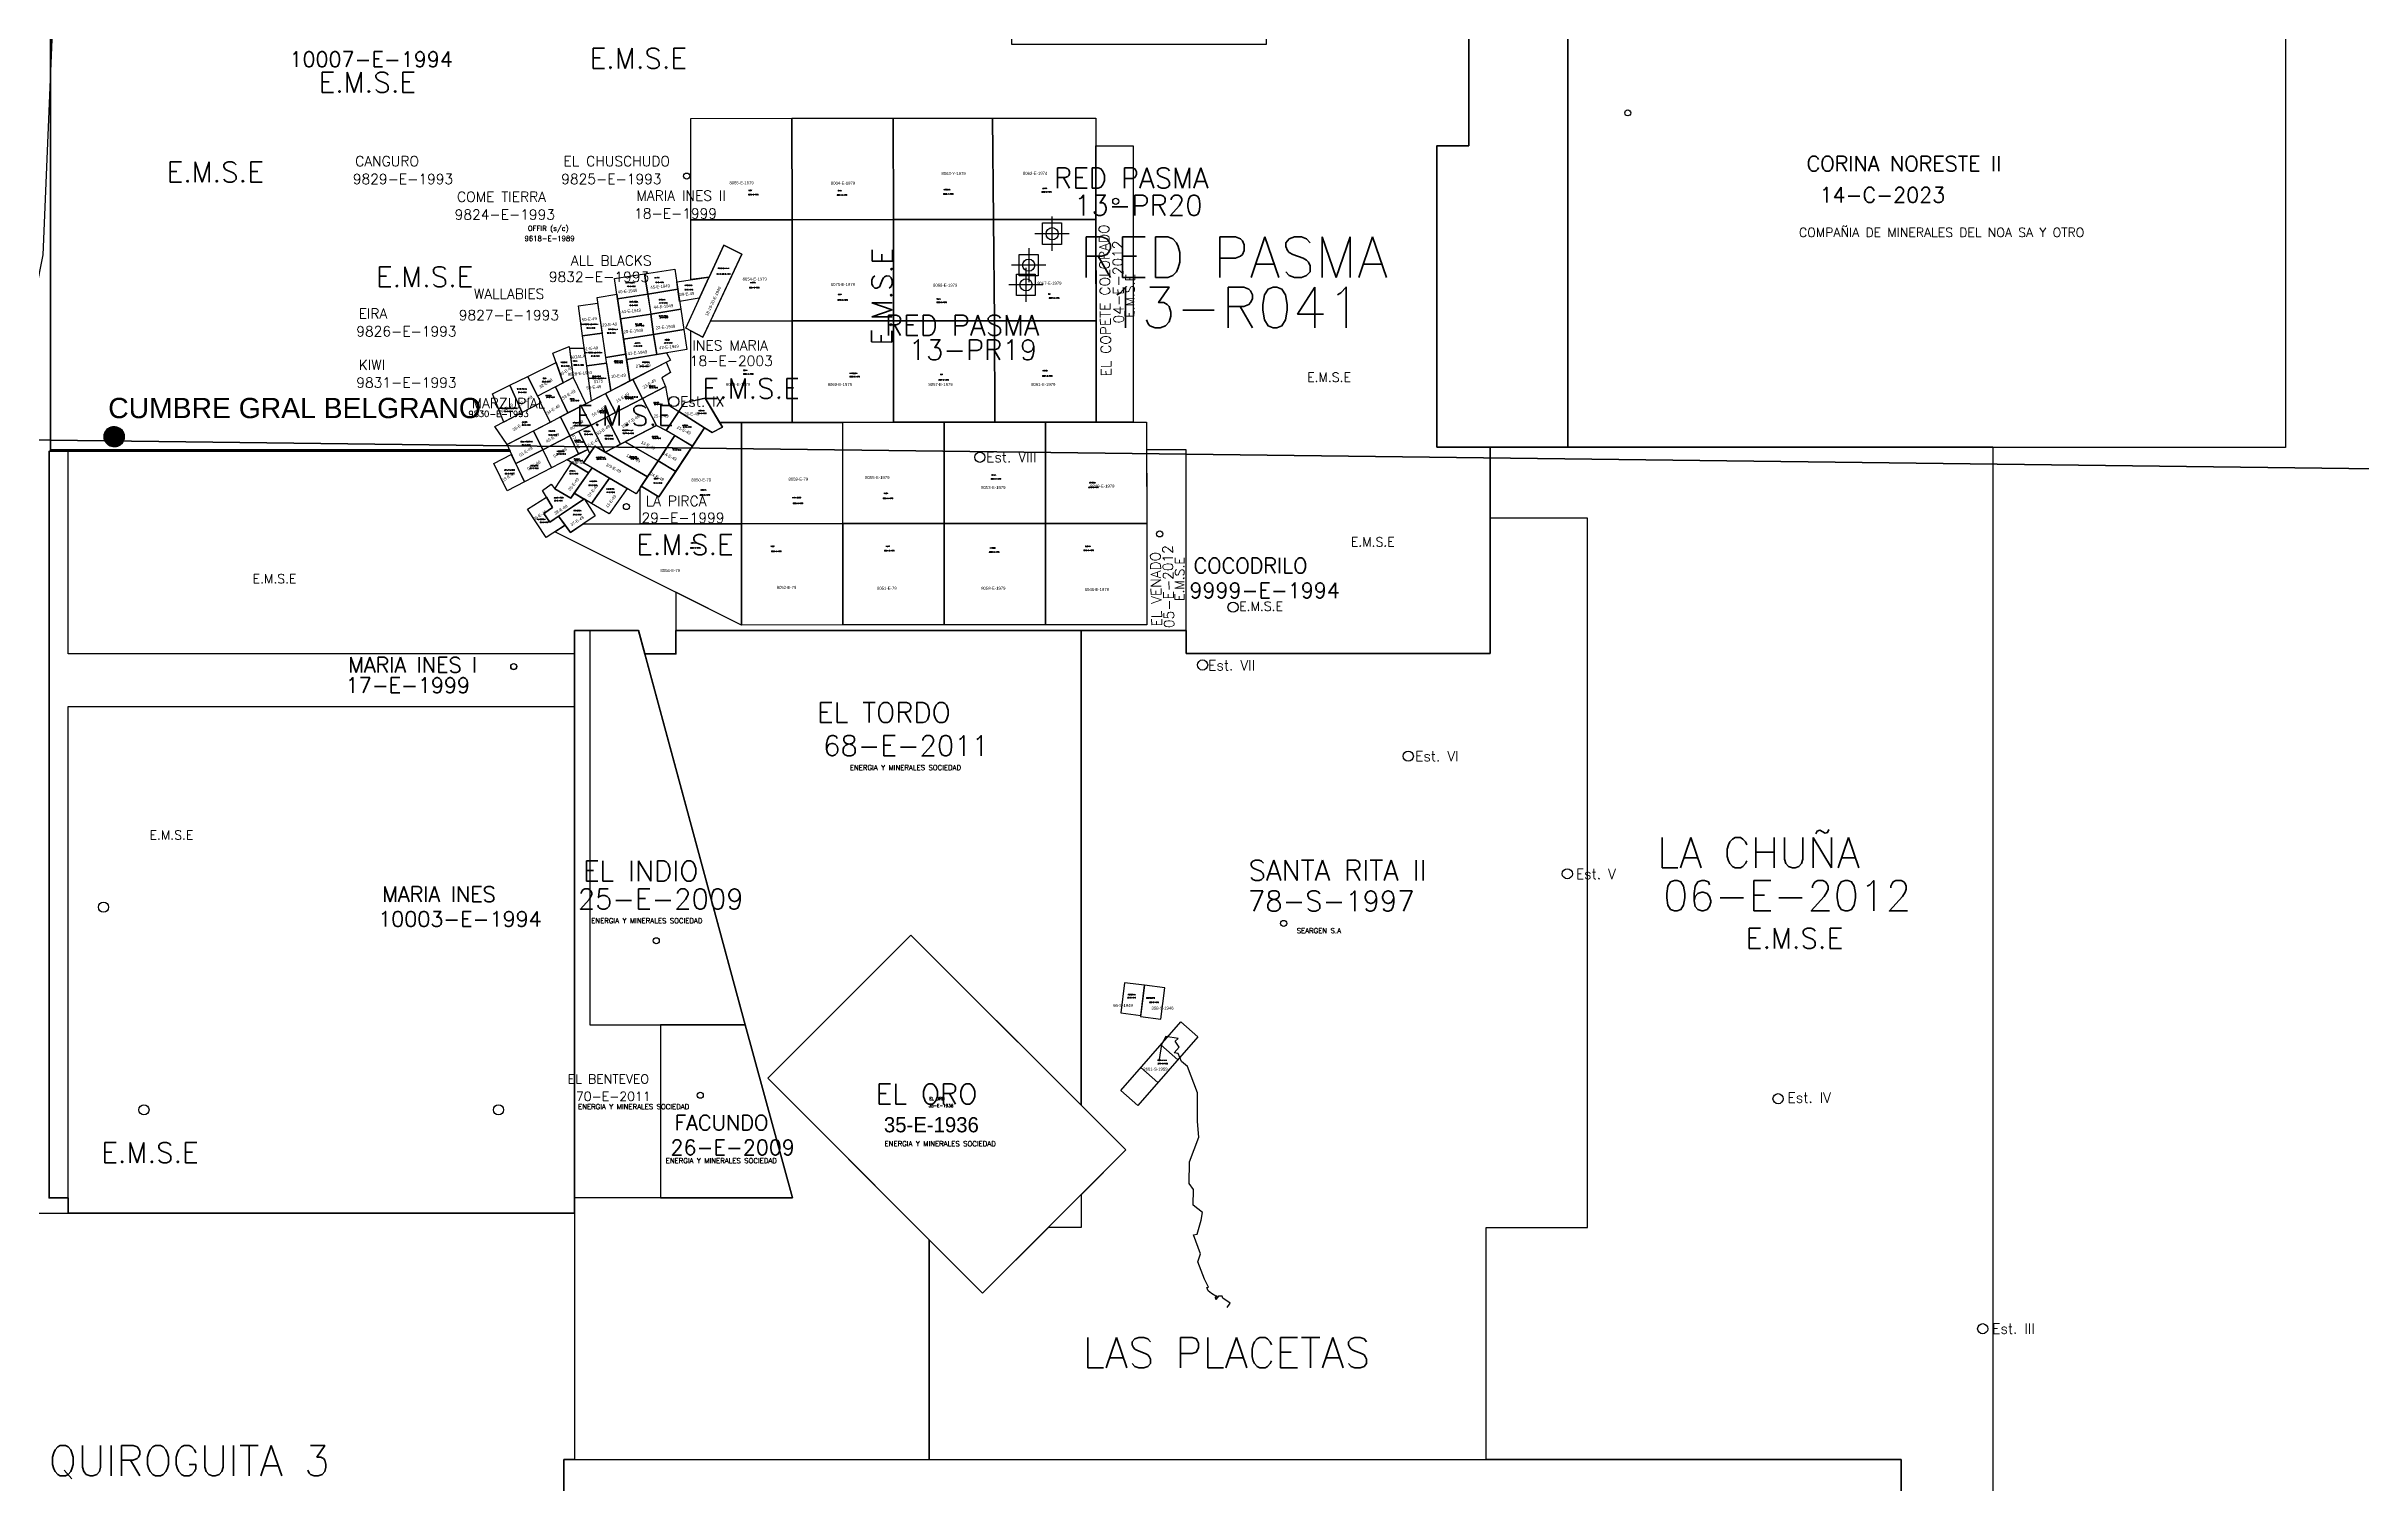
# Model space of a CAD drawing. Header units: metres. Extents: x -4406421 to 6012633, y 6449185 to 13337258.
# Drawn here: x 2613696 to 2636551, y 6780263 to 6794448 of the extents above; entities that cross this region are included whole.
import ezdxf

# ---------------------------------------------------------------- set-up
doc = ezdxf.new("R2010")
doc.units = ezdxf.units.M
doc.header["$LTSCALE"] = 20
doc.header["$MEASUREMENT"] = 0
for name, color, linetype in [('BLOQUE-PASMA', 40, 'CONTINUOUS'), ('CAMINOS', 7, 'CONTINUOUS'), ('CATEOS', 7, 'CONTINUOUS'), ('LIMDEP', 9, 'CONTINUOUS'), ('MANIFEST', 1, 'CONTINUOUS'), ('MANIFEST-TEMP', 3, 'CONTINUOUS'), ('MINAPASMA', 40, 'CONTINUOUS'), ('MINAS', 76, 'CONTINUOUS'), ('P.A.S.M.A puntos', 241, 'CONTINUOUS'), ('PASMA NOMBRE', 40, 'CONTINUOUS'), ('ZONAS', 5, 'CONTINUOUS')]:
    doc.layers.add(name, color=color, linetype=linetype)
doc.layers.add('TITULARES', color=7, linetype='CONTINUOUS', true_color=0x04fbc6)
doc.styles.add('ROMANS', font='romans.shx', dxfattribs={"oblique": 1.17516e-08, "height": 3})

msp = doc.modelspace()

# ---------------------------------------------------------------- hatches: boundary and pattern name
at = {"layer": 'ZONAS', "ltscale": 100}
h = msp.add_hatch(dxfattribs=at)
h.set_pattern_fill('ANSI31', color=256, style=0)
h.set_pattern_definition([(45, (0, 0), (-0.0883883476483, 0.0883883476483), [])])
h.paths.add_polyline_path([(2614266, 6790595, 1), (2614466, 6790595, 1)])

# ---------------------------------------------------------------- linework, layer by layer
at = {"layer": 'CAMINOS', "linetype": 'Continuous'}
msp.add_lwpolyline([(2625353, 6782000), (2625383, 6782045), (2625310, 6782095), (2625303, 6782114), (2625266, 6782112), (2625241, 6782080), (2625238, 6782104), (2625253, 6782114), (2625240, 6782113), (2625196, 6782141), (2625166, 6782166), (2625152, 6782198), (2625168, 6782201), (2625127, 6782282), (2625063, 6782451), (2625088, 6782530), (2625021, 6782720), (2625055, 6782726), (2625094, 6782864), (2625110, 6782939), (2625015, 6783010), (2625021, 6783166), (2624978, 6783226), (2624982, 6783438), (2625073, 6783682), (2625058, 6783836), (2625058, 6784014), (2625060, 6784119), (2624962, 6784380), (2624901, 6784430), (2624867, 6784508), (2624830, 6784515), (2624878, 6784570), (2624838, 6784629), (2624867, 6784656), (2624746, 6784676), (2624704, 6784597), (2624680, 6784449)], dxfattribs=at)
for centre in [(2619890, 6790942), (2622910, 6790392), (2625110, 6788342), (2627140, 6787442), (2628710, 6786282), (2630790, 6784062), (2632810, 6781792)]:
    msp.add_circle(centre, 50, dxfattribs=at)
at = {"layer": 'CATEOS', "ltscale": 100}
for points in [[(2627910, 6780502), (2627910, 6782792), (2628910, 6782792), (2628910, 6789792), (2627948, 6789792), (2627948, 6790492), (2632909, 6790492), (2632909, 6772772), (2632004, 6772772), (2632004, 6780502)], [(2623910, 6788682), (2619910, 6788682), (2619910, 6788452), (2619605, 6788452), (2620595, 6784792), (2621060, 6783082), (2619760, 6783082), (2618910, 6783082), (2618910, 6780502), (2622410, 6780502), (2622410, 6782670), (2620817, 6784263), (2622231, 6785677), (2623910, 6783998)], [(2610553, 6776332), (2610553, 6782932), (2610668, 6782932), (2610668, 6782850), (2611378, 6782850), (2611378, 6782932), (2618910, 6782932), (2618910, 6780502), (2618803, 6780502), (2618803, 6776332)], [(2618803, 6772772), (2618803, 6780502), (2632004, 6780502), (2632004, 6772772), (2629237, 6772772), (2629237, 6773666), (2624237, 6773666), (2624237, 6772772)]]:
    msp.add_lwpolyline(points, close=True, dxfattribs=at)
at = {"layer": 'CATEOS', "color": 0, "ltscale": 100}
msp.add_lwpolyline([(2618910, 6788682), (2619061, 6788682), (2619061, 6784792), (2619760, 6784792), (2619760, 6783082), (2618910, 6783082)], close=True, dxfattribs=at)
at = {"layer": 'CATEOS', "ltscale": 100}
msp.add_lwpolyline([(2630840, 6784062, -1), (2630740, 6784062, -1)], format="xyb", close=True, dxfattribs=at)
at = {"layer": 'LIMDEP', "linetype": 'Continuous'}
for points in [[(2552669, 6821184), (2576205, 6806999), (2596281, 6803136), (2613448, 6791296), (2613664, 6792391), (2613765, 6794751), (2614280, 6797551), (2614264, 6801797), (2614640, 6805340), (2609645, 6818712), (2614520, 6843672)], [(2673791, 6789822), (2613470, 6790564), (2613584, 6791206), (2613448, 6791296), (2613664, 6792391), (2613765, 6794751), (2614280, 6797551), (2614264, 6801797), (2614640, 6805340), (2609645, 6818712), (2614520, 6843672)]]:
    msp.add_lwpolyline(points, dxfattribs=at)
msp.add_lwpolyline([(2613470, 6790564), (2673791, 6789822, 0.076448)], format="xyb", dxfattribs=at)
at = {"layer": 'MANIFEST', "ltscale": 100}
for points in [[(2628714, 6790492), (2627423, 6790492), (2627423, 6793467), (2627737, 6793467), (2627737, 6796467), (2625737, 6796467), (2625738, 6794467), (2623225, 6794467), (2623225, 6798749), (2628714, 6798749)], [(2628714, 6794703), (2635800, 6794703), (2635800, 6790490), (2632909, 6790490), (2632909, 6790492), (2628714, 6790492)], [(2618910, 6788452), (2613910, 6788452), (2613910, 6790452), (2613724, 6790452), (2613724, 6783082), (2613910, 6783082), (2613910, 6787932), (2618910, 6787932)], [(2624948, 6789456), (2624948, 6790456), (2624948, 6790456), (2624948, 6790467), (2624557, 6790467), (2624558, 6789739), (2624560, 6788740), (2623559, 6788738), (2622559, 6788738), (2621559, 6788737), (2620559, 6788736), (2619910, 6789060), (2619910, 6788682), (2624948, 6788682)], [(2619558, 6790092), (2619518, 6790032), (2619429, 6790084), (2619252, 6789833), (2619079, 6789935), (2619009, 6789977), (2619114, 6789814), (2618996, 6789735), (2619555, 6789735), (2619558, 6789735)], [(2628910, 6789792), (2627948, 6789792), (2627948, 6789456), (2627948, 6788456), (2626948, 6788456), (2625948, 6788456), (2624948, 6788456), (2624948, 6788682), (2623910, 6788682), (2623910, 6783998), (2624352, 6783556), (2623910, 6783114), (2623910, 6782792), (2623588, 6782792), (2622938, 6782142), (2622410, 6782670), (2622410, 6780502), (2627910, 6780502), (2627910, 6782792), (2628910, 6782792)], [(2619542, 6788682), (2619542, 6788682), (2619061, 6788682), (2619061, 6784792), (2620595, 6784792)]]:
    msp.add_lwpolyline(points, close=True, dxfattribs=at)
at = {"layer": 'MANIFEST', "color": 1, "ltscale": 100}
for points in [[(2624056, 6793467), (2624423, 6793467), (2624423, 6790739), (2624059, 6790738)], [(2620595, 6784792), (2619760, 6784792), (2619760, 6783082), (2621060, 6783082)]]:
    msp.add_lwpolyline(points, close=True, dxfattribs=at)
at = {"layer": 'MANIFEST', "ltscale": 100}
for points in [[(2619987, 6793167, -1), (2620047, 6793167, -1)], [(2619392, 6789905, -1), (2619452, 6789905, -1)], [(2618340, 6788327, -1), (2618280, 6788327, -1)], [(2618280, 6788327, 1), (2618340, 6788327, -1)]]:
    msp.add_lwpolyline(points, format="xyb", close=True, dxfattribs=at)
at = {"layer": 'MANIFEST'}
msp.add_lwpolyline([(2628910, 6789792), (2627948, 6789792), (2627948, 6789456), (2627948, 6788456), (2626948, 6788456), (2625948, 6788456), (2624948, 6788456), (2624948, 6788682), (2623910, 6788682), (2623910, 6783998), (2624352, 6783556), (2623910, 6783114), (2623910, 6782792), (2623588, 6782792), (2622938, 6782142), (2622410, 6782670), (2622410, 6780502), (2627910, 6780502), (2627910, 6782792), (2628910, 6782792)], close=True, dxfattribs=at)
at = {"layer": 'MANIFEST', "ltscale": 100}
for centre in [(2629307, 6793791), (2620017, 6793167), (2624686, 6789636), (2619717, 6785621), (2620151, 6784096)]:
    msp.add_circle(centre, 30, dxfattribs=at)
at = {"layer": 'MANIFEST', "color": 1, "ltscale": 100}
msp.add_circle((2624252, 6792918), 30, dxfattribs=at)
at = {"layer": 'MANIFEST', "linetype": 'Continuous'}
msp.add_circle((2618310, 6788327), 30, dxfattribs=at)
at = {"layer": 'MANIFEST', "color": 1, "linetype": 'Continuous'}
msp.add_circle((2625910, 6785792), 30, dxfattribs=at)
at = {"layer": 'MANIFEST-TEMP', "color": 3, "lineweight": 53, "ltscale": 100}
msp.add_lwpolyline([(2627737, 6796467), (2627737, 6793467), (2627423, 6793467), (2627423, 6790492), (2627948, 6790492), (2627948, 6788456), (2624948, 6788456), (2624948, 6788682), (2619910, 6788682), (2619910, 6788452), (2619605, 6788452), (2619542, 6788682), (2618910, 6788682), (2618910, 6782932), (2613910, 6782932), (2613910, 6783082), (2613724, 6783082), (2613724, 6790452), (2618274, 6790452), (2618267, 6790467), (2616737, 6790467), (2613737, 6790467), (2613737, 6800467)], dxfattribs=at)
at = {"layer": 'MINAPASMA', "linetype": 'Continuous'}
for p, q in [((2620058, 6793736), (2621056, 6793737)), ((2621057, 6792736), (2621056, 6793737)), ((2621056, 6793737), (2622056, 6793737)), ((2622057, 6792737), (2622056, 6793737)), ((2622056, 6793737), (2624056, 6793737)), ((2622056, 6793737), (2622057, 6792737)), ((2623046, 6792737), (2623035, 6793738)), ((2623035, 6793738), (2623046, 6792737)), ((2624056, 6793738), (2624056, 6792738)), ((2621057, 6792736), (2622057, 6792737)), ((2622057, 6792737), (2621057, 6792736)), ((2621057, 6792736), (2621058, 6791737)), ((2621058, 6791737), (2621057, 6792736)), ((2622057, 6792737), (2622057, 6791737)), ((2622057, 6791737), (2622057, 6792737)), ((2622057, 6792737), (2623046, 6792737)), ((2623046, 6792737), (2622057, 6792737)), ((2623046, 6792737), (2624056, 6792738)), ((2624056, 6792738), (2623046, 6792737)), ((2623046, 6792737), (2623057, 6791738)), ((2623057, 6791738), (2623046, 6792737)), ((2624056, 6792738), (2624058, 6791739)), ((2619333, 6791957), (2619306, 6792157)), ((2618948, 6791887), (2619138, 6791914)), ((2619132, 6791969), (2619326, 6792003)), ((2619218, 6791375), (2619132, 6791969)), ((2619138, 6791914), (2619182, 6791617)), ((2619326, 6792003), (2619416, 6791410)), ((2619363, 6791757), (2619333, 6791957)), ((2618989, 6791590), (2618948, 6791887)), ((2619662, 6791804), (2619363, 6791757)), ((2619363, 6791757), (2619662, 6791804)), ((2619394, 6791557), (2619363, 6791757)), ((2619958, 6791852), (2619662, 6791804)), ((2619662, 6791804), (2619958, 6791852)), ((2619662, 6791804), (2619691, 6791605)), ((2619691, 6791605), (2619662, 6791804)), ((2619958, 6791852), (2619988, 6791653)), ((2622057, 6791737), (2621058, 6791737)), ((2621058, 6791737), (2621058, 6790736)), ((2621058, 6790736), (2621058, 6791737)), ((2621058, 6791737), (2622057, 6791737)), ((2622057, 6791737), (2623057, 6791738)), ((2623057, 6791738), (2622057, 6791737)), ((2622058, 6790737), (2622057, 6791737)), ((2622057, 6791737), (2622058, 6790737)), ((2624058, 6791739), (2623057, 6791738)), ((2623057, 6791738), (2624058, 6791739)), ((2623058, 6790737), (2623057, 6791738)), ((2623057, 6791738), (2623058, 6790737)), ((2624058, 6791739), (2624059, 6790738)), ((2618697, 6791419), (2618856, 6791484)), ((2618856, 6791484), (2618898, 6791179)), ((2619182, 6791617), (2618989, 6791590)), ((2618989, 6791590), (2619182, 6791617)), ((2619030, 6791293), (2618989, 6791590)), ((2619394, 6791557), (2619691, 6791605)), ((2619691, 6791605), (2619394, 6791557)), ((2619424, 6791357), (2619394, 6791557)), ((2619691, 6791605), (2619988, 6791653)), ((2619988, 6791653), (2619691, 6791605)), ((2619721, 6791407), (2619691, 6791605)), ((2619691, 6791605), (2619721, 6791407)), ((2620017, 6791455), (2619721, 6791407)), ((2619988, 6791653), (2620017, 6791455)), ((2618449, 6791190), (2618728, 6791328)), ((2618797, 6791127), (2618697, 6791419)), ((2618728, 6791328), (2618797, 6791127)), ((2619030, 6791293), (2619227, 6791320)), ((2619227, 6791320), (2619030, 6791293)), ((2619078, 6790950), (2619030, 6791293)), ((2619416, 6791410), (2619218, 6791375)), ((2619218, 6791375), (2619416, 6791410)), ((2619227, 6791320), (2619267, 6791047)), ((2619416, 6791410), (2619457, 6791145)), ((2619424, 6791357), (2619819, 6791424)), ((2619721, 6791407), (2619424, 6791357)), ((2619457, 6791145), (2619424, 6791357)), ((2619857, 6791351), (2619457, 6791145)), ((2619484, 6791159), (2619815, 6791329)), ((2619856, 6791228), (2619772, 6791177)), ((2619815, 6791329), (2619856, 6791228)), ((2619819, 6791424), (2619857, 6791351)), ((2618797, 6791127), (2618543, 6790995)), ((2618721, 6791087), (2618898, 6791179)), ((2618721, 6791087), (2618845, 6790829)), ((2618845, 6790829), (2618721, 6791087)), ((2618898, 6791179), (2618797, 6791127)), ((2618898, 6791179), (2619023, 6790921)), ((2618977, 6790897), (2619217, 6791022)), ((2619267, 6791047), (2619078, 6790950)), ((2619217, 6791022), (2619484, 6791159)), ((2619217, 6791022), (2619314, 6790834)), ((2619314, 6790834), (2619217, 6791022)), ((2619457, 6791145), (2619267, 6791047)), ((2619484, 6791159), (2619580, 6790972)), ((2619580, 6790972), (2619484, 6791159)), ((2619580, 6790972), (2619808, 6791090)), ((2619808, 6791090), (2619580, 6790972)), ((2619772, 6791177), (2619808, 6791090)), ((2619808, 6791090), (2619840, 6790907)), ((2618506, 6790652), (2618772, 6790791)), ((2618845, 6790829), (2618668, 6790736)), ((2618772, 6790791), (2618977, 6790897)), ((2618772, 6790791), (2618863, 6790605)), ((2618863, 6790605), (2618772, 6790791)), ((2619023, 6790921), (2618845, 6790829)), ((2619075, 6790710), (2618977, 6790897)), ((2618977, 6790897), (2619075, 6790710)), ((2619314, 6790834), (2619075, 6790710)), ((2619075, 6790710), (2619225, 6790788)), ((2619225, 6790788), (2619580, 6790972)), ((2619225, 6790788), (2619364, 6790522)), ((2619364, 6790522), (2619225, 6790788)), ((2619580, 6790972), (2619314, 6790834)), ((2619719, 6790706), (2619580, 6790972)), ((2619580, 6790972), (2619719, 6790706)), ((2619940, 6790844), (2619814, 6790657)), ((2619814, 6790657), (2619940, 6790844)), ((2619840, 6790907), (2619940, 6790844)), ((2619940, 6790844), (2619999, 6790932)), ((2620194, 6790681), (2619940, 6790844)), ((2619940, 6790844), (2620194, 6790681)), ((2619999, 6790932), (2620199, 6790975)), ((2620199, 6790975), (2620370, 6790688)), ((2618596, 6790467), (2618863, 6790605)), ((2618863, 6790605), (2618596, 6790467)), ((2619075, 6790710), (2618863, 6790605)), ((2618863, 6790605), (2618953, 6790649)), ((2618950, 6790425), (2618863, 6790605)), ((2618863, 6790605), (2618950, 6790425)), ((2618953, 6790649), (2619075, 6790710)), ((2619061, 6790428), (2618953, 6790649)), ((2618953, 6790649), (2619041, 6790469)), ((2619075, 6790710), (2619213, 6790443)), ((2619213, 6790443), (2619075, 6790710)), ((2619213, 6790443), (2619410, 6790546)), ((2619719, 6790706), (2619364, 6790522)), ((2619410, 6790546), (2619719, 6790706)), ((2619734, 6790356), (2619410, 6790546)), ((2619410, 6790546), (2619734, 6790356)), ((2619814, 6790657), (2619719, 6790706)), ((2619719, 6790706), (2619814, 6790657)), ((2619900, 6790606), (2619734, 6790356)), ((2619734, 6790356), (2619900, 6790606)), ((2620075, 6790503), (2619814, 6790657)), ((2619814, 6790657), (2619900, 6790606)), ((2619900, 6790606), (2620075, 6790503)), ((2620194, 6790681), (2620075, 6790503)), ((2620269, 6790637), (2620194, 6790681)), ((2620370, 6790688), (2620269, 6790637)), ((2620557, 6790736), (2620558, 6789736)), ((2620557, 6790736), (2621557, 6790736)), ((2620558, 6789736), (2620557, 6790736)), ((2622058, 6790737), (2621058, 6790736)), ((2621313, 6790736), (2622558, 6790737)), ((2621557, 6790736), (2621313, 6790736)), ((2621557, 6790736), (2621313, 6790736)), ((2621558, 6789737), (2621557, 6790736)), ((2623058, 6790737), (2622058, 6790737)), ((2622558, 6790737), (2623558, 6790738)), ((2622558, 6790737), (2622559, 6789738)), ((2622559, 6789738), (2622558, 6790737)), ((2624059, 6790738), (2623058, 6790737)), ((2623558, 6790738), (2624557, 6790739)), ((2623558, 6790738), (2623558, 6789737)), ((2623558, 6789737), (2623558, 6790738)), ((2624557, 6790739), (2624558, 6789739)), ((2618950, 6790425), (2618683, 6790288)), ((2618716, 6790082), (2618883, 6790338)), ((2618838, 6790367), (2619041, 6790469)), ((2619049, 6790240), (2618838, 6790367)), ((2618883, 6790338), (2619049, 6790240)), ((2619041, 6790469), (2618950, 6790425)), ((2619000, 6790336), (2619111, 6790503)), ((2619061, 6790428), (2619000, 6790336)), ((2619000, 6790336), (2619083, 6790288)), ((2619518, 6790032), (2619000, 6790336)), ((2619041, 6790469), (2619061, 6790428)), ((2619111, 6790503), (2619061, 6790428)), ((2619213, 6790443), (2619111, 6790503)), ((2619111, 6790503), (2619629, 6790199)), ((2619364, 6790522), (2619213, 6790443)), ((2619629, 6790199), (2619213, 6790443)), ((2619567, 6790106), (2619734, 6790356)), ((2619734, 6790356), (2619629, 6790199)), ((2619734, 6790356), (2619909, 6790253)), ((2619909, 6790253), (2619734, 6790356)), ((2619049, 6790240), (2618873, 6789990)), ((2618906, 6790037), (2619083, 6790288)), ((2619083, 6790288), (2619049, 6790240)), ((2619079, 6789935), (2619256, 6790186)), ((2619256, 6790186), (2619079, 6789935)), ((2619083, 6790288), (2619256, 6790186)), ((2619429, 6790084), (2619252, 6789833)), ((2619256, 6790186), (2619429, 6790084)), ((2619629, 6790199), (2619518, 6790032)), ((2619742, 6790003), (2619567, 6790106)), ((2619909, 6790253), (2619742, 6790003)), ((2619002, 6789980), (2618666, 6789753)), ((2618716, 6790082), (2618873, 6789990)), ((2618873, 6789990), (2618716, 6790082)), ((2618753, 6789811), (2619002, 6789980)), ((2618873, 6789990), (2618906, 6790037)), ((2619079, 6789935), (2618906, 6790037)), ((2618906, 6790037), (2619002, 6789980)), ((2619002, 6789980), (2619009, 6789977)), ((2619009, 6789977), (2619114, 6789814)), ((2619252, 6789833), (2619079, 6789935)), ((2618818, 6789722), (2618629, 6789599)), ((2618666, 6789753), (2618753, 6789811)), ((2618870, 6789649), (2618753, 6789811)), ((2618753, 6789811), (2618818, 6789722)), ((2619114, 6789814), (2618870, 6789649)), ((2620558, 6789736), (2619558, 6789735)), ((2621558, 6789737), (2620558, 6789736)), ((2620559, 6789736), (2621558, 6789737)), ((2620559, 6788736), (2620559, 6789736)), ((2620559, 6789736), (2620559, 6788736)), ((2622559, 6789738), (2621558, 6789737)), ((2621558, 6789737), (2622559, 6789738)), ((2621558, 6789737), (2621559, 6788737)), ((2621559, 6788737), (2621558, 6789737)), ((2623558, 6789737), (2622559, 6789738)), ((2622559, 6789738), (2623558, 6789737)), ((2622559, 6789738), (2622559, 6788738)), ((2622559, 6788738), (2622559, 6789738)), ((2624558, 6789739), (2623558, 6789737)), ((2623558, 6789737), (2624558, 6789739)), ((2623558, 6789737), (2623559, 6788738)), ((2623559, 6788738), (2623558, 6789737)), ((2624558, 6789739), (2624560, 6788740)), ((2621559, 6788737), (2620559, 6788736)), ((2622559, 6788738), (2621559, 6788737)), ((2623559, 6788738), (2622559, 6788738)), ((2624560, 6788740), (2623559, 6788738)), ((2624894, 6784820), (2625064, 6784672)), ((2624499, 6784369), (2624669, 6784221)), ((2624697, 6784595), (2624866, 6784447)), ((2624302, 6784143), (2624471, 6783995))]:
    msp.add_line(p, q, dxfattribs=at)
at = {"layer": 'MINAPASMA', "ltscale": 100}
for points in [[(2620058, 6793736), (2621056, 6793737), (2621057, 6792736), (2620058, 6792736)], [(2620058, 6792736), (2621057, 6792736), (2621058, 6791737), (2620252, 6791736), (2620563, 6792397), (2620383, 6792484), (2620240, 6792171), (2620058, 6792145)], [(2620383, 6792484), (2620563, 6792397), (2620177, 6791577), (2620008, 6791666)], [(2619306, 6792157), (2619602, 6792203), (2619632, 6792003), (2619333, 6791957)], [(2619602, 6792203), (2619899, 6792248), (2619929, 6792050), (2619632, 6792003)], [(2619919, 6792125), (2620235, 6792170), (2620139, 6791961), (2619947, 6791930)], [(2619333, 6791957), (2619632, 6792003), (2619662, 6791804), (2619363, 6791757)], [(2619632, 6792003), (2619929, 6792050), (2619958, 6791852), (2619667, 6791804)], [(2620252, 6791736), (2621058, 6791737), (2621058, 6790736), (2620341, 6790736), (2620199, 6790975), (2620058, 6790944), (2620059, 6791640), (2620177, 6791577)], [(2619030, 6791293), (2619006, 6791467), (2618859, 6791467), (2618898, 6791179), (2619023, 6790921), (2619078, 6790949)], [(2618449, 6791190), (2618728, 6791328), (2618797, 6791127), (2618543, 6790995)], [(2619218, 6791375), (2619416, 6791410), (2619457, 6791145), (2619267, 6791047)], [(2618101, 6791018), (2618272, 6791102), (2618394, 6790833), (2618212, 6790739)], [(2618272, 6791102), (2618449, 6791190), (2618577, 6790928), (2618394, 6790833)], [(2618123, 6790697), (2618575, 6790928), (2618668, 6790736), (2618245, 6790517)], [(2618506, 6790652), (2618772, 6790791), (2618863, 6790605), (2618863, 6790605), (2618596, 6790467)], [(2618245, 6790517), (2618506, 6790652), (2618596, 6790467), (2618329, 6790330)], [(2620341, 6790736), (2620557, 6790736), (2620558, 6789736), (2619558, 6789735), (2619558, 6790092), (2619567, 6790106), (2619742, 6790003), (2620194, 6790681), (2620269, 6790637), (2620370, 6790688)], [(2619900, 6790606), (2620075, 6790503), (2619909, 6790253), (2619734, 6790356)], [(2618114, 6790332), (2618285, 6790420), (2618417, 6790150), (2618245, 6790062)], [(2618329, 6790330), (2618596, 6790467), (2618683, 6790288), (2618417, 6790150)], [(2618595, 6790065), (2618680, 6790125), (2618716, 6790082), (2618873, 6789990), (2618906, 6790037), (2619002, 6789980), (2618666, 6789753), (2618606, 6789838), (2618692, 6789896), (2618634, 6789997)], [(2618446, 6789881), (2618634, 6789997), (2618692, 6789896), (2618606, 6789838), (2618666, 6789753), (2618753, 6789811), (2618818, 6789722), (2618629, 6789599)], [(2620559, 6789736), (2620559, 6788736), (2618715, 6789655), (2618818, 6789722), (2618870, 6789649), (2618995, 6789734)]]:
    msp.add_lwpolyline(points, close=True, dxfattribs=at)
at = {"layer": 'MINAPASMA', "linetype": 'Continuous'}
for points in [[(2622231, 6785677), (2620817, 6784263), (2622938, 6782142), (2624352, 6783556)], [(2624537, 6785182), (2624339, 6785207), (2624301, 6784910), (2624499, 6784884)], [(2624498, 6784872), (2624697, 6784847), (2624737, 6785156), (2624537, 6785182)]]:
    msp.add_lwpolyline(points, close=True, dxfattribs=at)
msp.add_lwpolyline([(2624894, 6784820), (2625064, 6784672), (2624471, 6783995), (2624302, 6784143), (2624894, 6784820)], dxfattribs=at)
at = {"layer": 'MINAS', "linetype": 'Continuous'}
for centre in [(2625410, 6788912), (2614260, 6785952), (2614660, 6783952), (2618160, 6783952)]:
    msp.add_circle(centre, 50, dxfattribs=at)
at = {"layer": 'P.A.S.M.A puntos', "color": 61, "ltscale": 100}
for p, q in [((2623792, 6792598), (2623454, 6792598)), ((2623623, 6792767), (2623623, 6792429)), ((2623365, 6792262), (2623365, 6791925)), ((2623534, 6792093), (2623197, 6792093))]:
    msp.add_line(p, q, dxfattribs=at)
at = {"layer": 'P.A.S.M.A puntos', "ltscale": 100}
for p, q in [((2623393, 6792456), (2623393, 6792119)), ((2623393, 6792456), (2623393, 6792119)), ((2623561, 6792288), (2623224, 6792288)), ((2623561, 6792288), (2623224, 6792288))]:
    msp.add_line(p, q, dxfattribs=at)
at = {"layer": 'P.A.S.M.A puntos', "color": 61, "ltscale": 100}
for points in [[(2623530, 6792704), (2623716, 6792704), (2623716, 6792492), (2623530, 6792492)], [(2623273, 6792200), (2623458, 6792200), (2623458, 6791987), (2623273, 6791987)]]:
    msp.add_lwpolyline(points, close=True, dxfattribs=at)
at = {"layer": 'P.A.S.M.A puntos', "ltscale": 100}
msp.add_lwpolyline([(2623300, 6792394), (2623485, 6792394), (2623485, 6792181), (2623300, 6792181)], close=True, dxfattribs=at)
msp.add_lwpolyline([(2623300, 6792394), (2623485, 6792394), (2623485, 6792181), (2623300, 6792181)], close=True, dxfattribs=at)
at = {"layer": 'P.A.S.M.A puntos', "color": 61, "ltscale": 100}
for centre in [(2623624, 6792598), (2623367, 6792094)]:
    msp.add_circle(centre, 60, dxfattribs=at)
at = {"layer": 'P.A.S.M.A puntos', "ltscale": 100}
msp.add_circle((2623393, 6792288), 60, dxfattribs=at)
msp.add_circle((2623393, 6792288), 60, dxfattribs=at)
at = {"layer": 'ZONAS', "ltscale": 100}
msp.add_circle((2614366, 6790595), 100, dxfattribs=at)

# ---------------------------------------------------------------- texts
at = {"layer": 'BLOQUE-PASMA', "ltscale": 100}
for s, p in [('9828-E-1993', (2618845, 6791194)), ('KOALA', (2618880, 6791364))]:
    msp.add_text(s, height=30, rotation=5.1651, dxfattribs=at).set_placement(p)
for tag, p, s, height in [('8065-E-1979', (2620439, 6793086), 'E.M.S.E', 30), ('8064-E-1979', (2621440, 6793082), 'E.M.S.E', 30), ('8063-Y-1979', (2622532, 6793177), 'YAMIRI S.A', 30), ('8062-E-1974', (2623337, 6793179), 'E.M.S.E', 30), ('8054-E-1979', (2620569, 6792136), 'E.M.S.E', 30), ('8070-E-1979', (2621439, 6792081), 'E.M.S.E', 30), ('8068-E-1979', (2622449, 6792075), 'E.M.S.E', 30), ('8067-E-1979', (2623477, 6792094), 'E.M.S.E', 30), ('8066-E-1979', (2620405, 6791096), 'E.M.S.E', 30), ('8060-E-1979', (2621409, 6791096), 'E.M.S.E', 30), ('8057-E-1979', (2622403, 6791096), 'E.M.S.E', 30), ('8061-E-1979', (2623417, 6791096), 'E.M.S.E', 30), ('25-E-49', (2619691, 6790783), 'E.M.S.E', 30), ('26-E-49', (2619993, 6790805), 'E.M.S.E', 30), ('8050-E-79', (2620064, 6790153), 'E.M.S.E', 30), ('8059-E-79', (2621022, 6790161), 'E.M.S.E', 30), ('8055-E-1979', (2621779, 6790177), 'E.M.S.E', 30), ('8053-E-1979', (2622924, 6790078), 'E.M.S.E', 30), ('8049-E-1979', (2624000, 6790092), 'E.M.S.E', 30), ('8056-E-79', (2619758, 6789259), 'E.M.S.E', 30), ('8052-E-79', (2620906, 6789093), 'E.M.S.E', 30), ('8051-E-79', (2621896, 6789084), 'E.M.S.E', 30), ('8058-E-1979', (2622924, 6789084), 'E.M.S.E', 30), ('8048-E-1979', (2623946, 6789071), 'E.M.S.E', 30), ('66-S-1949', (2624227, 6784967), 'SEARGEN SA', 30), ('358-S-1946', (2624606, 6784941), 'SEARGEN S.A', 30), ('2601-S-1959', (2624524, 6784339), 'SEARGEN S.A', 30), ('35-E-1936', (2621964, 6783730), 'ENERGIA Y MINERALES SOCIEDAD DEL ESTADO', 150)]:
    msp.add_attdef(tag, p, s, height=height, dxfattribs=at)
for tag, p, rotation in [('40-E-1949', (2619338, 6792008), 5.1651), ('45-E-1949', (2619660, 6792053), 5.1651), ('39-E-49', (2619947, 6791982), 5.1651), ('18-19-20-E-1949', (2620226, 6791784), 65.0013), ('50-E-49', (2618984, 6791734), 5.1651), ('29-E-49', (2619184, 6791680), 5.1651), ('43-E-1949', (2619374, 6791812), 5.1651), ('44-E-1949', (2619692, 6791857), 5.1651), ('22-E-1949', (2619712, 6791654), 5.1651), ('51-E-49', (2618997, 6791445), 5.1651), ('28-E-1949', (2619396, 6791615), 5.1651), ('42-E-1949', (2619747, 6791457), 5.1651), ('36-E-49', (2618772, 6791191), 32.4944), ('41-E-1949', (2619435, 6791400), 5.1651), ('27-E-49', (2619515, 6791274), 5.1651), ('31-E-49', (2618375, 6790900), 32.4944), ('32-E-49', (2618572, 6791069), 32.4944), ('33-E-49', (2618799, 6790959), 32.4944), ('52-E-49', (2619029, 6791062), 5.1651), ('10-E-49', (2619271, 6791174), 5.1651), ('15-E-49', (2619331, 6790930), 32.4944), ('23-E-49', (2619594, 6791065), 32.4944), ('30-E-49', (2618183, 6790822), 32.4944), ('34-E-49', (2618645, 6790812), 32.4944), ('54-E-49', (2619093, 6790792), 32.4944), ('16/17-E-49', (2619384, 6790678), 32.4944), ('35-E-49', (2618310, 6790648), 32.4944), ('49-E-49', (2618640, 6790533), 32.4944), ('46-E-49', (2618877, 6790658), 32.4944), ('47-E-49', (2618880, 6790608), 295.3932), ('55-E-49', (2619032, 6790479), 32.4944), ('53-E-49', (2619139, 6790610), 32.4944), ('13-E-49', (2619563, 6790530), 333.4243), ('21-E-49', (2619917, 6790679), 333.4243), ('01-E-49', (2618375, 6790396), 32.4944), ('02-E-49', (2618455, 6790259), 32.4944), ('04-E-49', (2618713, 6790386), 32.4944), ('48-E-49', (2618859, 6790326), 359.8045), ('8/9-E-49', (2619218, 6790306), 333.4243), ('12-E-49', (2619418, 6790402), 333.4243), ('14-E-49', (2619778, 6790421), 333.4243), ('03-E-49', (2618204, 6790148), 32.4944), ('05-E-49', (2618868, 6790058), 52.996), ('07-E-49', (2619059, 6789995), 52.996), ('24-E-49', (2619651, 6790219), 333.4243), ('06-E-49', (2618513, 6789766), 32.4944), ('38-E-49', (2618722, 6789823), 32.4944), ('11-E-49', (2619237, 6789890), 52.996), ('37-E-49', (2618882, 6789711), 32.4944)]:
    msp.add_attdef(tag, p, 'E.M.S.E', height=30, rotation=rotation, dxfattribs=at)
at = {"layer": 'CAMINOS', "linetype": 'Continuous', "style": 'ROMANS', "oblique": 0}
for s, height, p in [('Est. IX', 100, (2619952, 6790892)), ('Est. VIII', 100, (2622973, 6790343)), ('Est. VII', 100, (2625165, 6788289)), ('Est. VI', 100, (2627208, 6787392)), ('Est. V', 100, (2628795, 6786230)), ('Est. IV', 100, (2630884, 6784022)), ('LAS PLACETAS', 300, (2623926, 6781405)), ('Est. III', 100, (2632904, 6781743))]:
    msp.add_text(s, height=height, dxfattribs=at).set_placement(p)
at = {"layer": 'CATEOS', "linetype": 'Continuous', "style": 'ROMANS', "oblique": 0}
for s, height, p in [('EL TORDO', 200, (2621304, 6787773)), ('68-E-2011', 200, (2621364, 6787445)), ('LA CHUÑA', 300, (2629595, 6786339)), ('06-E-2012', 300, (2629652, 6785915)), ('QUIROGUITA 3', 300, (2613718, 6780339))]:
    msp.add_text(s, height=height, dxfattribs=at).set_placement(p)
at = {"layer": 'CATEOS', "color": 0, "linetype": 'Continuous', "style": 'ROMANS', "oblique": 0}
for s, p in [('EL BENTEVEO', (2618843, 6784211)), ('70-E-2011', (2618924, 6784040))]:
    msp.add_text(s, height=90, dxfattribs=at).set_placement(p)
at = {"layer": 'MANIFEST', "linetype": 'Continuous', "style": 'ROMANS', "oblique": 0}
for s, height, p in [('10007-E-1994', 150, (2616096, 6794245)), ('CANGURO', 100, (2616745, 6793264)), ('EL CHUSCHUDO', 100, (2618802, 6793264)), ('CORINA NORESTE II', 150, (2631072, 6793215)), ('9829-E-1993', 100, (2616722, 6793088)), ('9825-E-1993', 100, (2618779, 6793088)), ('14-C-2023', 150, (2631200, 6792906)), ('9824-E-1993', 100, (2617727, 6792737)), ('COME TIERRA', 100, (2617750, 6792913)), ('18-E-1999', 100, (2619498, 6792748)), ('MARIA INES II', 100, (2619521, 6792924)), ('OFFIR (s/c)', 50, (2618449, 6792626)), ('9618-E-1989', 50, (2618416, 6792526)), ('ALL BLACKS', 100, (2618874, 6792283)), ('9832-E-1993', 100, (2618657, 6792122)), ('WALLABIES', 100, (2617917, 6791955)), ('9826-E-1993', 100, (2616756, 6791585)), ('EIRA', 100, (2616779, 6791760)), ('9827-E-1993', 100, (2617767, 6791744)), ('INES MARIA', 100, (2620074, 6791446)), ('KIWI', 100, (2616779, 6791255)), ('18-E-2003', 100, (2620048, 6791293)), ('9831-E-1993', 100, (2616756, 6791079)), ('9830-E-1993', 60, (2617863, 6790790)), ('MARZUPIAL', 100, (2617894, 6790876)), ('LA PIRCA', 100, (2619613, 6789910)), ('29-E-1999', 100, (2619571, 6789744)), ('COCODRILO', 150, (2625021, 6789248)), ('9999-E-1994', 150, (2624980, 6789003)), ('MARIA INES I', 150, (2616677, 6788268)), ('17-E-1999', 150, (2616651, 6788067)), ('EL INDIO', 200, (2618993, 6786209)), ('MARIA INES', 150, (2617013, 6786005)), ('25-E-2009', 200, (2618942, 6785933)), ('10003-E-1994', 150, (2616972, 6785760))]:
    msp.add_text(s, height=height, dxfattribs=at).set_placement(p)
at = {"layer": 'MANIFEST', "color": 1, "linetype": 'Continuous', "style": 'ROMANS', "oblique": 0}
for s, p in [('EL COPETE COLORADO', (2624209, 6791191)), ('04-E-2012', (2624332, 6791714))]:
    msp.add_text(s, height=100, rotation=90.9001, dxfattribs=at).set_placement(p)
at = {"layer": 'MANIFEST', "linetype": 'Continuous', "style": 'ROMANS', "oblique": 0}
for s, p in [('EL VENADO', (2624708, 6788723)), ('05-E-2012', (2624830, 6788707))]:
    msp.add_text(s, height=100, rotation=91.1938, dxfattribs=at).set_placement(p)
at = {"layer": 'MANIFEST', "style": 'ROMANS'}
for s, p in [('SANTA RITA II', (2625564, 6786215)), ('78-S-1997', (2625557, 6785912))]:
    msp.add_text(s, height=200, dxfattribs=at).set_placement(p)
at = {"layer": 'MANIFEST', "color": 1, "linetype": 'Continuous', "style": 'ROMANS', "oblique": 0}
for s, p in [('FACUNDO', (2619897, 6783751)), ('26-E-2009', (2619857, 6783506))]:
    msp.add_text(s, height=150, dxfattribs=at).set_placement(p)
at = {"layer": 'MINAPASMA', "linetype": 'Continuous'}
msp.add_text('0175', height=30, rotation=5.1097, dxfattribs=at).set_placement((2619101, 6791122))
at = {"layer": 'MINAPASMA', "style": 'ROMANS'}
msp.add_text('EL ORO', height=200, dxfattribs=at).set_placement((2621883, 6784009))
at = {"layer": 'P.A.S.M.A puntos', "color": 61, "linetype": 'Continuous', "style": 'ROMANS', "oblique": 0}
for s, p in [('RED PASMA', (2623643, 6793048)), ('13-PR20', (2623841, 6792779)), ('RED PASMA', (2621974, 6791595)), ('13-PR19', (2622208, 6791352))]:
    msp.add_text(s, height=200, dxfattribs=at).set_placement(p)
at = {"layer": 'P.A.S.M.A puntos', "linetype": 'Continuous', "style": 'ROMANS', "oblique": 0}
for s, p in [('RED PASMA', (2623891, 6792166)), ('13-R041', (2624161, 6791671))]:
    msp.add_text(s, height=400, dxfattribs=at).set_placement(p)
at = {"layer": 'PASMA NOMBRE', "color": 160, "linetype": 'Continuous', "style": 'ROMANS'}
for s, height, p in [('8065-E-1979', 10, (2620626, 6792980)), ('LUCY', 10, (2620628, 6793020)), ('8064-E-1979', 10, (2621502, 6792975)), ('DIANA', 10, (2621510, 6793019)), ('8063-Y-1979', 10, (2622551, 6792985)), ('VERONICA', 10, (2622555, 6793029)), ('8062-E-1974', 10, (2623522, 6793006)), ('JUANA', 10, (2623530, 6793040)), ('LA PAZ', 10, (2619701, 6792158)), ('18-19-20-E-1949', 10, (2620311, 6792195)), ('TRINIDAD I-II-III', 10, (2620326, 6792251)), ('SANTA ELENA', 10, (2619415, 6792111)), ('40-E-1949', 10, (2619428, 6792073)), ('SANTA ROSA', 10, (2619453, 6791921)), ('45-E-1949', 10, (2619707, 6792112)), ('CAROLINA', 10, (2619743, 6791942)), ('44-E-1949', 10, (2619744, 6791911)), ('ANTONICHO', 10, (2619997, 6792084)), ('39-E-1949', 10, (2619996, 6792040)), ('8054-E-1979', 10, (2620636, 6792062)), ('MARTITA', 10, (2620645, 6792109)), ('8070-E-1979', 10, (2621508, 6791938)), ('JULIA', 10, (2621511, 6791994)), ('SILVIA', 10, (2622486, 6791949)), ('8068-E-1979', 10, (2622485, 6791916)), ('ELI', 10, (2623587, 6791998)), ('8067-E-1979', 10, (2623595, 6791958)), ('SAN PEDRO ALCANTARA I', 10, (2618975, 6791700)), ('43-E-1949', 10, (2619450, 6791887)), ('SAN JOSE', 10, (2619509, 6791703)), ('28-E-1949', 10, (2619514, 6791687)), ('SANTA TECLA', 10, (2619745, 6791782)), ('22-E-1949', 10, (2619750, 6791766)), ('50-E-1949', 10, (2619030, 6791662)), ('29-E-1949', 10, (2619232, 6791613)), ('CARMEN I y II', 10, (2619245, 6791651)), ('41-E-1949', 10, (2619493, 6791484)), ('JUANITA', 10, (2619506, 6791514)), ('42-E-1949', 10, (2619793, 6791516)), ('MENEO', 10, (2619803, 6791546)), ('WELCOME', 10, (2618774, 6791324)), ('36-E-1949', 10, (2618777, 6791287)), ('KOALA', 10, (2618894, 6791336)), ('9828-E-1993', 10, (2618901, 6791298)), ('SAN PEDRO ALCANTARA II', 10, (2619012, 6791419)), ('51-E-1949', 10, (2619074, 6791385)), ('JESUS MARIA', 10, (2619299, 6791336)), ('10-E-1949', 10, (2619304, 6791320)), ('27-E-1949', 10, (2619556, 6791283)), ('PROSPERA', 10, (2619579, 6791324)), ('SONIA', 10, (2620576, 6791245)), ('MARIQUENA', 10, (2621626, 6791216)), ('MONICA', 10, (2623531, 6791242)), ('SANTO TOMAS', 10, (2618344, 6791061)), ('31-E-1949', 10, (2618352, 6791027)), ('32-E-1949', 10, (2618590, 6791133)), ('ELSA', 10, (2618600, 6791165)), ('PACIFICA', 10, (2618626, 6790996)), ('SAN PEDRO ALCANTARA III', 10, (2619048, 6791166)), ('52-E-1949', 10, (2619087, 6791186)), ('SIGLO XX', 10, (2619644, 6791089)), ('23-E-1949', 10, (2619649, 6791073)), ('8066-E-1979', 10, (2620576, 6791209)), ('8060-E-1979', 10, (2621627, 6791182)), ('8057-E-1979', 10, (2622504, 6791151)), ('LILI', 10, (2622521, 6791204)), ('8061-E-1979', 10, (2623528, 6791189)), ('SAN FRANCISCO DEL ESPINO', 10, (2618153, 6790870)), ('30-E-1949', 10, (2618218, 6790839)), ('34-E-1949', 10, (2618631, 6790980)), ('PEPITA', 10, (2618866, 6790962)), ('33-E-1949', 10, (2618871, 6790946)), ('COMPAÑIA', 10, (2619156, 6790843)), ('54-E-1949', 10, (2619161, 6790826)), ('ESTRELLA DE CHILE', 10, (2619404, 6790983)), ('15-E-1949', 10, (2619409, 6790967)), ('CARLOS', 10, (2619691, 6790925)), ('25-E-1949', 10, (2619696, 6790909)), ('26-E-1949', 10, (2620129, 6790821)), ('HERMAN', 10, (2620136, 6790848)), ('BELLA ARGENTINA', 10, (2618377, 6790540)), ('35-E-1949', 10, (2618391, 6790705)), ('ALIANZA', 10, (2618392, 6790736)), ('49-E-1949', 10, (2618653, 6790606)), ('MELLIZAS', 10, (2618655, 6790647)), ('UPULUNGOS', 10, (2618896, 6790727)), ('46-E-1949', 10, (2618903, 6790698)), ('ANDUEZA', 10, (2618909, 6790554)), ('47-E-1949', 10, (2618914, 6790538)), ('VERDIONA', 10, (2619001, 6790642)), ('55-E-1949', 10, (2619006, 6790612)), ('MERCEDITAS', 10, (2619206, 6790599)), ('53-E-1949', 10, (2619211, 6790569)), ('INDUSTRIA I y II', 10, (2619381, 6790654)), ('16/17-E-1949', 10, (2619384, 6790623)), ('ERNESTO', 10, (2619674, 6790590)), ('13-E-1949', 10, (2619679, 6790573)), ('ANTONIA', 10, (2619975, 6790701)), ('21-E-1949', 10, (2619980, 6790685)), ('01-E-1949', 10, (2618392, 6790507)), ('SAN JORGE', 10, (2618478, 6790305)), ('MERCEDES', 10, (2618738, 6790446)), ('04-E-1949', 10, (2618742, 6790420)), ('PLACILLA', 10, (2618905, 6790369)), ('48-E-1949', 10, (2618910, 6790353)), ('AUGUSTA I-II', 10, (2619123, 6790386)), ('8/9-E-1949', 10, (2619128, 6790369)), ('GERTRUDIS', 10, (2619455, 6790390)), ('12-E-1949', 10, (2619460, 6790374)), ('BERTHA', 10, (2619875, 6790476)), ('14-E-1949', 10, (2619880, 6790460)), ('GRAL PAUNERO', 10, (2618218, 6790260)), ('03-E-1949', 10, (2618225, 6790225)), ('02-E-1949', 10, (2618471, 6790279)), ('ATACAMA', 10, (2618861, 6790252)), ('05-E-1949', 10, (2618862, 6790224)), ('07-E-1949', 10, (2619051, 6790111)), ('MARGARITA', 10, (2619060, 6790148)), ('HILDAGARDA', 10, (2619224, 6790074)), ('24-E-1949', 10, (2619691, 6790132)), ('EDGAR', 10, (2619695, 6790175)), ('8053-E-1979', 10, (2623020, 6790174)), ('EMILIA', 10, (2623028, 6790213)), ('8049-E-1979', 10, (2623983, 6790089)), ('GRACIELA', 10, (2623993, 6790136)), ('JULIO A ROCA', 10, (2618708, 6789988)), ('38-E-1949', 10, (2618709, 6789958)), ('FORASTERA', 10, (2618902, 6789861)), ('11-E-1949', 10, (2619225, 6790042)), ('8050-E-1979', 10, (2620147, 6790015)), ('NORMITA', 10, (2620155, 6790063)), ('MARIA ESTER', 10, (2621060, 6789987)), ('8059-E-1979', 10, (2621067, 6789932)), ('8055-E-1979', 10, (2621954, 6789982)), ('NILDA', 10, (2621965, 6790032)), ('HUMBERTO I', 10, (2618539, 6789774)), ('06-E-1949', 10, (2618568, 6789745)), ('37-E-1949', 10, (2618894, 6789821)), ('8056-E-1979', 10, (2620053, 6789493)), ('NORMA', 10, (2620059, 6789542)), ('VELO', 10, (2620848, 6789509)), ('8052-E-1979', 10, (2620852, 6789459)), ('8051-E-1979', 10, (2621969, 6789465)), ('HILAR', 10, (2621983, 6789509)), ('8058-E-1979', 10, (2623003, 6789451)), ('MARCOS', 10, (2623011, 6789491)), ('8048-E-1979', 10, (2623935, 6789469)), ('SUSANA', 10, (2623951, 6789509)), ('66-S-1949', 10, (2624368, 6785053)), ('PEREGRINA', 10, (2624374, 6785084)), ('GEORGGETTE', 10, (2624555, 6785050)), ('358-S-1946', 10, (2624584, 6785009)), ('2601-S-1959', 10, (2624667, 6784404)), ('PLATA I-II-III', 10, (2624667, 6784437)), ('35-E-1936', 30, (2622404, 6783978)), ('EL ORO', 30, (2622412, 6784047))]:
    msp.add_text(s, height=height, dxfattribs=at).set_placement(p)
at = {"layer": 'TITULARES', "color": 160, "linetype": 'Continuous', "style": 'ROMANS'}
for s, height, p in [('E.M.S.E', 200, (2619060, 6794228)), ('E.M.S.E', 200, (2616384, 6793993)), ('E.M.S.E', 200, (2614883, 6793107)), ('E.M.S.E', 200, (2616951, 6792073)), ('E.M.S.E', 90, (2626142, 6791137)), ('E.M.S.E', 200, (2620173, 6790971)), ('E.M.S.E', 200, (2618929, 6790704)), ('E.M.S.E', 200, (2619521, 6789430)), ('E.M.S.E', 90, (2626574, 6789512)), ('E.M.S.E', 90, (2615733, 6789148)), ('E.M.S.E', 90, (2625471, 6788877)), ('ENERGIA Y MINERALES SOCIEDAD', 50, (2621628, 6787305)), ('E.M.S.E', 90, (2614715, 6786619)), ('ENERGIA Y MINERALES SOCIEDAD', 50, (2619075, 6785793)), ('SEARGEN S.A', 50, (2626039, 6785695)), ('E.M.S.E', 200, (2630472, 6785544)), ('ENERGIA Y MINERALES SOCIEDAD', 50, (2618945, 6783958)), ('E.M.S.E', 200, (2614240, 6783430)), ('ENERGIA Y MINERALES SOCIEDAD', 50, (2619810, 6783425)), ('ENERGIA Y MINERALES SOCIEDAD', 50, (2621971, 6783592))]:
    msp.add_text(s, height=height, dxfattribs=at).set_placement(p)
at = {"layer": 'TITULARES', "color": 5, "linetype": 'Continuous', "style": 'ROMANS', "oblique": 0}
msp.add_text('COMPAÑIA DE MINERALES DEL NOA SA Y OTRO', height=90, dxfattribs=at).set_placement((2630997, 6792566))
at = {"layer": 'TITULARES', "color": 160, "linetype": 'Continuous', "style": 'ROMANS'}
for height, rotation, p in [(200, 89.6207, (2622042, 6791495)), (90, 88.8253, (2624432, 6791768)), (90, 89.6207, (2624926, 6788974))]:
    msp.add_text('E.M.S.E', height=height, rotation=rotation, dxfattribs=at).set_placement(p)
at = {"layer": 'ZONAS', "ltscale": 100, "insert": (2614307, 6790978), "char_height": 200, "width": 3769.15, "attachment_point": 1, "style": 'ROMANS'}
msp.add_mtext('{\\fArial|b0|i0|c0|p34;CUMBRE GRAL BELGRANO}', dxfattribs=at)

doc.saveas('drawing.dxf')
